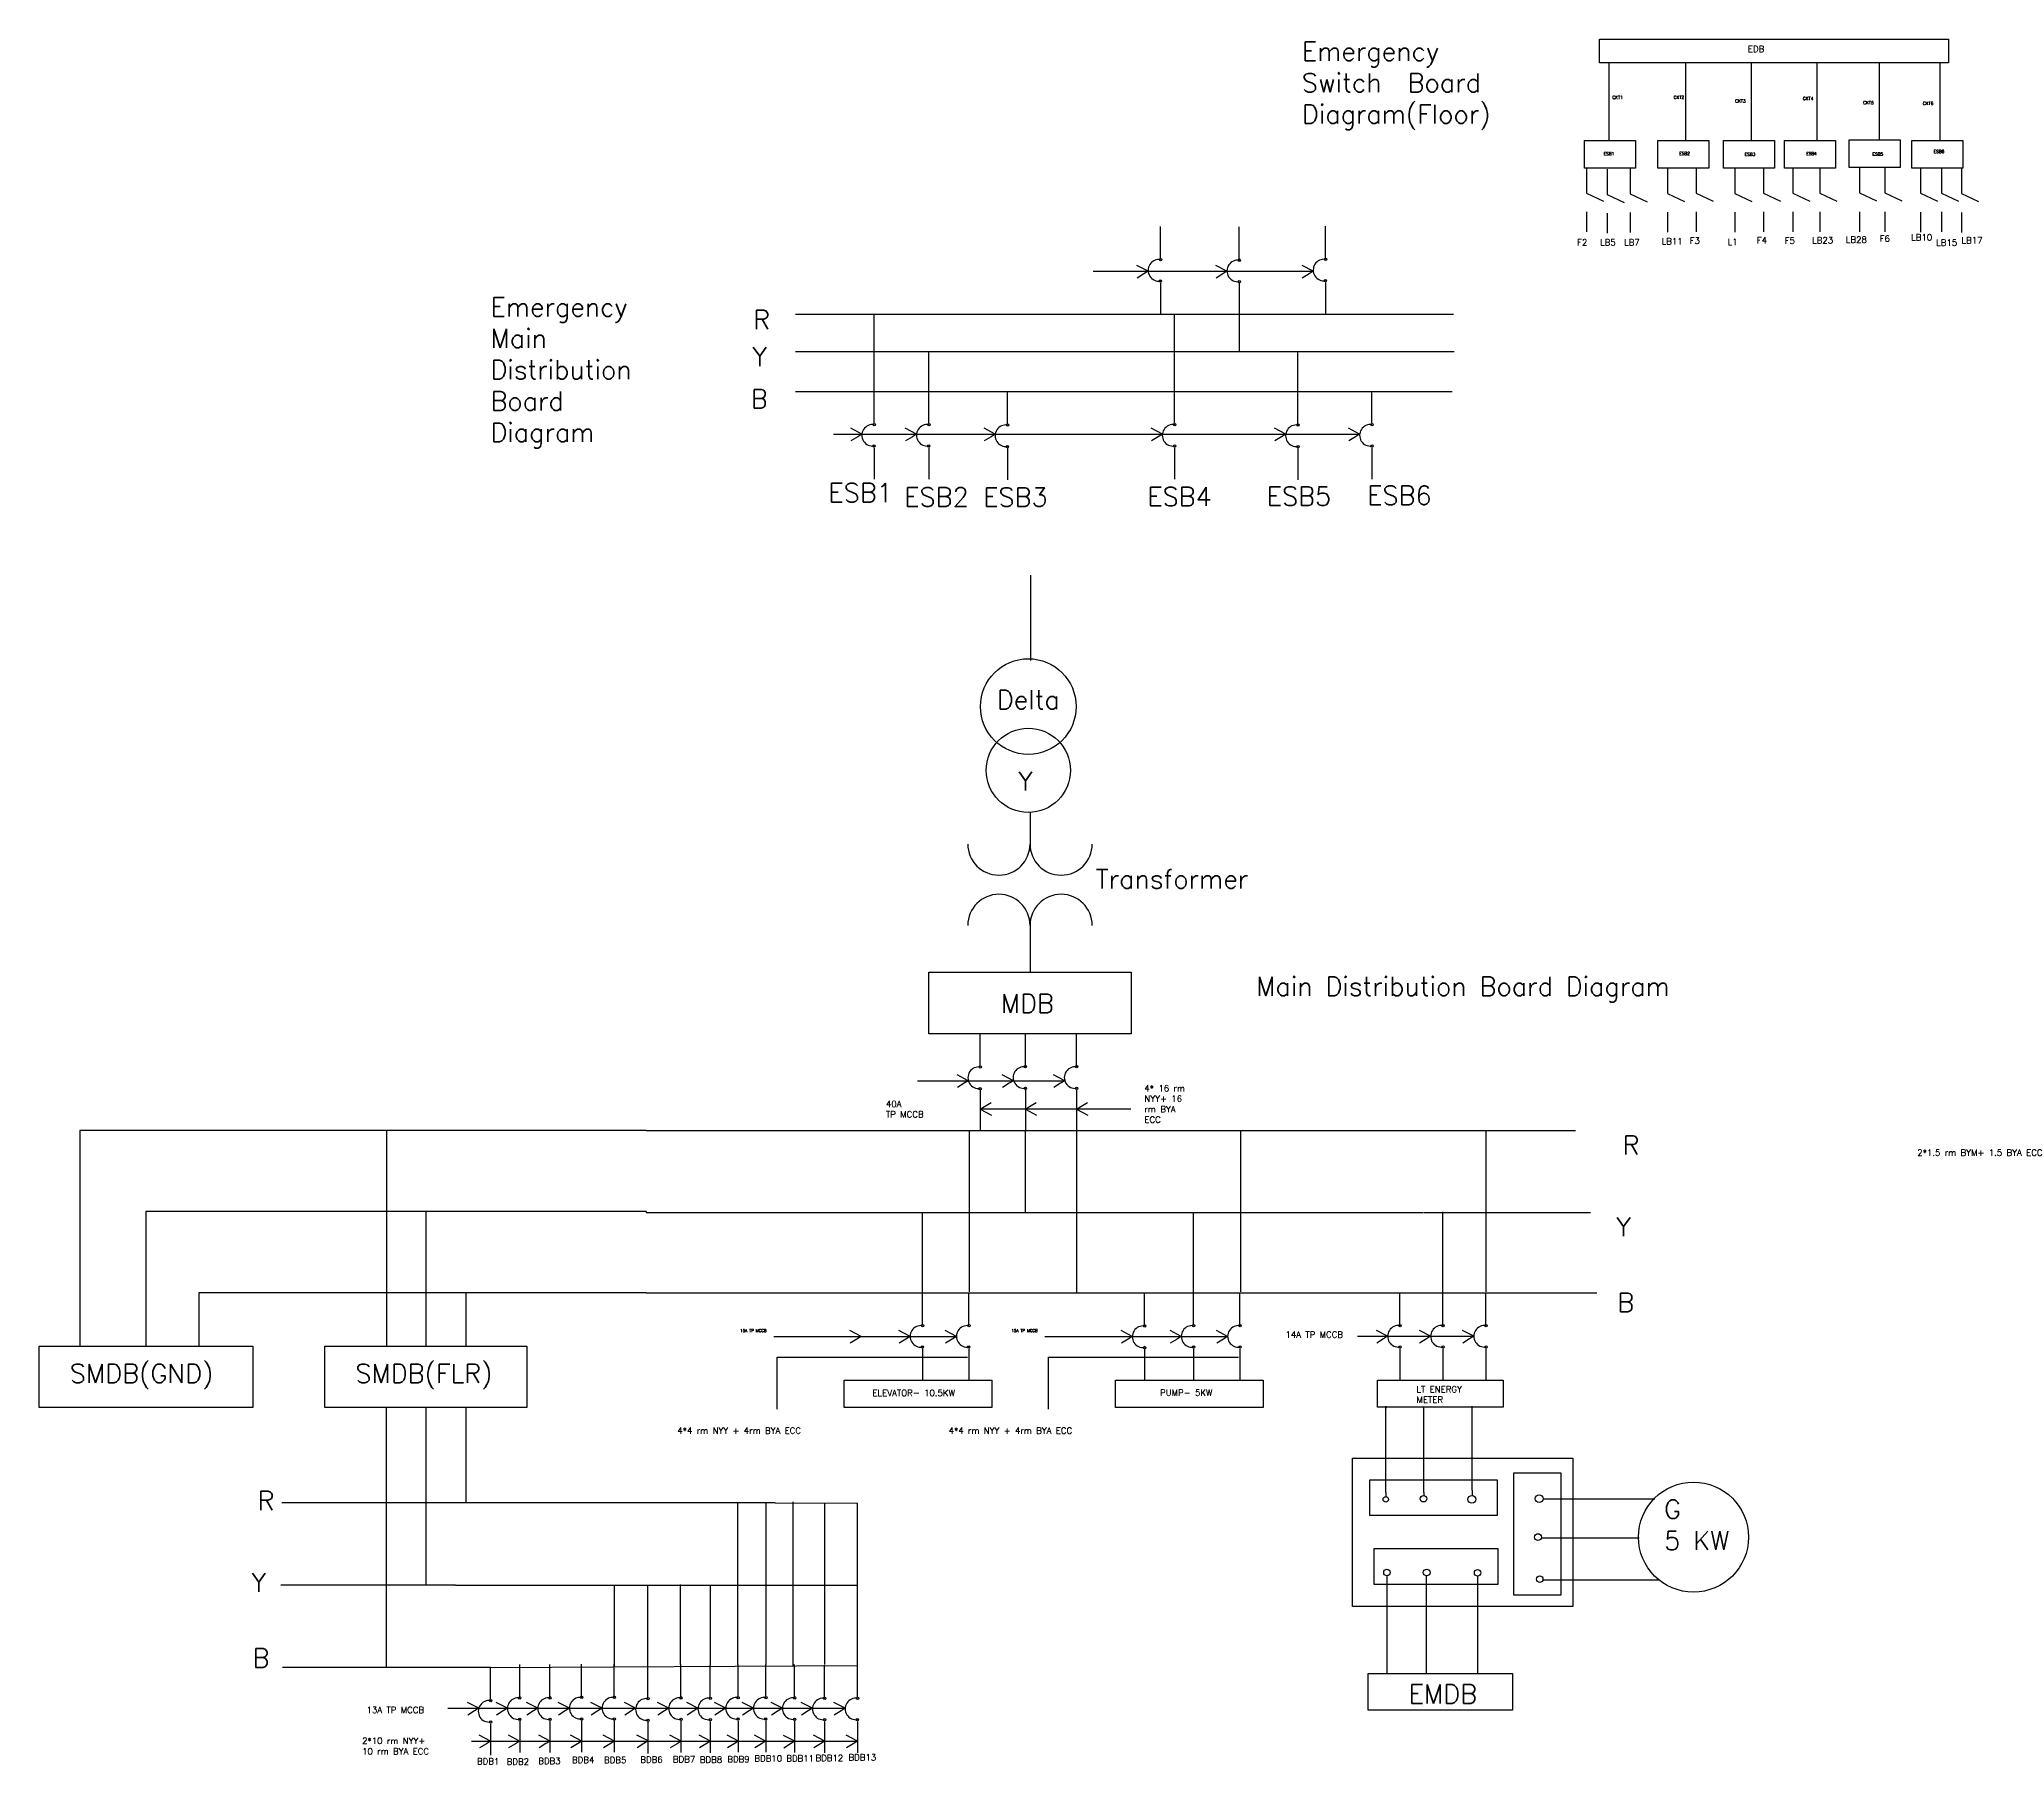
# Model space of a CAD drawing. Header units: inches. Extents: x -5358 to 9574, y -9596 to -60.
# Drawn here: x -5358 to 2163, y -7354 to -752 of the extents above; entities that cross this region are included whole.
import ezdxf

# ---------------------------------------------------------------- set-up
doc = ezdxf.new("R2010")
doc.units = ezdxf.units.IN
doc.header["$LTSCALE"] = 20
doc.header["$MEASUREMENT"] = 0
doc.layers.add('Switchboard', color=131, linetype='Continuous')
doc.styles.get("Standard").update_dxf_attribs({"font": 'simplex.shx', "height": 6})

# ---------------------------------------------------------------- blocks, each defined once
blk = doc.blocks.new('CB')
at = {"layer": 'Switchboard'}
for p, q in [((0, 0), (0, -48)), ((0, -48), (0, -96)), ((0, -96), (21.7, -106.3)), ((21.7, -106.3), (65.1, -126.7)), ((0, -168), (0, -172.5)), ((0, -172.5), (0, -244.5))]:
    blk.add_line(p, q, dxfattribs=at)
blk = doc.blocks.new('arc')
at = {"layer": 'Switchboard'}
for p, q in [((0, -122), (0, 0)), ((0, -215.5), (0, -336))]:
    blk.add_line(p, q, dxfattribs=at)
for centre in [(0.5, -127), (0, -209)]:
    blk.add_circle(centre, 4.5, dxfattribs=at)
blk.add_arc((-5.5, -168), 41.4, 81.65611, 277.64519, dxfattribs=at)
blk = doc.blocks.new('TICK')
at = {"layer": 'Switchboard'}
for p, q in [((0, 0), (-43.1, 22.5)), ((-16.1, -10), (-41.9, -26.1))]:
    blk.add_line(p, q, dxfattribs=at)
blk = doc.blocks.new('TICK2')
at = {"layer": 'Switchboard'}
blk.add_line((0, 0), (-16.1, -10), dxfattribs=at)
blk.add_blockref('TICK', (0, 0), dxfattribs=at)
blk = doc.blocks.new('_ArchTick')
at = {"color": 0, "linetype": 'ByBlock', "const_width": 0.15}
blk.add_lwpolyline([(-0.5, -0.5), (0.5, 0.5)], dxfattribs=at)

msp = doc.modelspace()

# ---------------------------------------------------------------- linework, layer by layer
at = {"layer": 'Switchboard'}
for p, q in [((648.5, -841.4), (648.5, -1136.5)), ((941.5, -841.4), (941.5, -1136.5)), ((1192.5, -841.4), (1192.5, -1139.5)), ((1444, -841.4), (1444, -1139.5)), ((1682, -841.4), (1682, -1136.5)), ((1914, -841.4), (1914, -1139.5)), ((-1324.8, -1639.4), (-483, -1639.4)), ((-2464.8, -1803.9), (53.7, -1803.9)), ((-2163.3, -2099.4), (-2163.3, -1803.9)), ((-1013.8, -2099.4), (-1013.8, -1803.9)), ((-766.3, -1803.9), (-766.3, -1945.9)), ((-2464.8, -1945.9), (56.7, -1945.9)), ((-1954.3, -2099.4), (-1954.3, -1945.9)), ((-541.9, -2100.9), (-541.9, -1945.9)), ((-2464.8, -2099.4), (48.7, -2099.4)), ((-2319.3, -2262.4), (-305.5, -2262.4)), ((-1564.9, -2802), (-1564.9, -3129)), ((-1566.9, -3709), (-1566.9, -3830.9)), ((-1566.9, -4142.3), (-1566.9, -4321.4)), ((-1997.1, -4736.4), (-1433.9, -4736.4)), ((-1181.6, -4845.4), (-1757.6, -4845.4)), ((-4029, -4926.9), (-5202.8, -4926.9)), ((-5202.8, -4926.9), (-5202.8, -5751.9)), ((-3035.1, -4926.9), (-4029, -4926.9)), ((-4029, -4926.9), (-4029, -5751.9)), ((-3035.1, -4926.9), (-111.1, -4926.9)), ((-1798.1, -5544.9), (-1798.1, -4928.9)), ((-1757.6, -4889.4), (-1757.6, -4926.9)), ((-1585.6, -4927.4), (-1585.6, -5238.4)), ((-1584.6, -4891.4), (-1584.6, -4926.9)), ((-1388.6, -4890.4), (-1388.6, -4926.9)), ((-1388.6, -4924.9), (-1388.6, -5547.4)), ((-760.6, -5544.9), (-760.6, -4928.9)), ((-118.6, -4927.4), (520.4, -4927.4)), ((178.4, -5543.9), (178.4, -4929.9)), ((-3878.6, -5237.6), (-4949.5, -5237.6)), ((-4949.5, -5237.6), (-4949.5, -5751.9)), ((-3035.1, -5237.6), (-3878.6, -5237.6)), ((-3878.6, -5237.6), (-3878.6, -5751.9)), ((-3035.1, -5237.6), (-3035.1, -5240.9)), ((-3035.1, -5240.9), (-61.1, -5240.9)), ((-1978.6, -5545.4), (-1978.6, -5241.4)), ((-941.1, -5545.4), (-941.1, -5241.4)), ((-58.1, -5240.4), (577.9, -5240.4)), ((12.4, -5545.4), (12.4, -5237.9)), ((-3725.5, -5548.4), (-4747.7, -5548.4)), ((-4747.7, -5548.4), (-4747.7, -5751.9)), ((-3035.1, -5548.4), (-3725.5, -5548.4)), ((-3725.5, -5548.4), (-3725.5, -5751.9)), ((-3035.1, -5548.4), (-45.1, -5548.4)), ((-44.1, -5547.9), (601.9, -5547.9)), ((-2547.1, -5714.9), (-1848.1, -5714.9)), ((-1509.6, -5714.9), (-810.6, -5714.9)), ((-314.1, -5714.4), (131, -5714.4)), ((-2534.1, -5992.9), (-2534.1, -5793.9)), ((-2534.1, -5793.9), (-1806.1, -5793.9)), ((-1496.6, -5992.9), (-1496.6, -5793.9)), ((-1496.6, -5793.9), (-768.6, -5793.9)), ((-4029, -6981.4), (-4029, -5987.4)), ((-3878.6, -5987.4), (-3878.6, -6666.9)), ((-3725.5, -5987.4), (-3725.5, -6351.9)), ((-205.6, -6311.9), (-205.6, -5981.9)), ((-205.6, -5981.9), (-205.6, -5989.9)), ((-60.1, -6311.9), (-60.1, -5984.4)), ((124.9, -6303.9), (124.9, -5981.9)), ((-205.6, -6311.9), (-205.6, -6327.9)), ((-60.1, -6311.9), (-60.1, -6323.4)), ((124.9, -6303.9), (124.9, -6323.4)), ((-3686, -6351.9), (-4430, -6351.9)), ((-2542, -6351.9), (-3686, -6351.9)), ((-2685, -6970.9), (-2685, -6351.9)), ((-2577, -6970.9), (-2577, -6351.9)), ((-2542, -6351.9), (-2226.5, -6352.4)), ((-2473, -6973.9), (-2473, -6348.4)), ((-2352.5, -6970.4), (-2352.5, -6351.9)), ((-2226.5, -6973.9), (-2226.5, -6352.4)), ((396.4, -6335.9), (824.4, -6335.9)), ((389.6, -6485.4), (763.9, -6485.4)), ((-3765, -6666.9), (-4433, -6666.9)), ((-3765, -6666.9), (-2226.5, -6666.9)), ((-3157, -6976.4), (-3157, -6669.9)), ((-3029, -6973.4), (-3029, -6666.9)), ((-2904.5, -6970.4), (-2904.5, -6663.9)), ((-2789, -6973.4), (-2789, -6666.9)), ((-201.6, -6630.9), (-201.6, -7002.9)), ((-49.6, -7005.4), (-49.6, -6631.4)), ((146.4, -7005.4), (146.4, -6631.9)), ((395.5, -6646.9), (841.9, -6646.9)), ((-3631, -6981.4), (-4427, -6981.4)), ((-3631, -6981.4), (-2226.5, -6973.9)), ((-3795, -7137.9), (-2273.9, -7137.9)), ((-3704.5, -7263.9), (-2224.5, -7263.9))]:
    msp.add_line(p, q, dxfattribs=at)
for points in [[(612.1, -751.8), (1947.6, -751.8), (1947.6, -841.4), (612.1, -841.4)], [(554.5, -1139), (749.5, -1139), (749.5, -1244.5), (554.5, -1244.5)], [(835.5, -1139), (1030.5, -1139), (1030.5, -1244.5), (835.5, -1244.5)], [(1086.5, -1139), (1281.5, -1139), (1281.5, -1244.5), (1086.5, -1244.5)], [(1320, -1139), (1515, -1139), (1515, -1244.5), (1320, -1244.5)], [(1568, -1136.5), (1763, -1136.5), (1763, -1242), (1568, -1242)], [(1807.5, -1139), (2002.5, -1139), (2002.5, -1244.5), (1807.5, -1244.5)], [(-1953.6, -4321.4), (-1180.1, -4321.4), (-1180.1, -4556.9), (-1953.6, -4556.9)], [(-5357.7, -5751.9), (-4541.2, -5751.9), (-4541.2, -5987.4), (-5357.7, -5987.4)], [(-4265.4, -5751.9), (-3491.9, -5751.9), (-3491.9, -5987.4), (-4265.4, -5987.4)], [(-2277.6, -5882.9), (-1712.6, -5882.9), (-1712.6, -5986.4), (-2277.6, -5986.4)], [(-1240.1, -5882.9), (-675.1, -5882.9), (-675.1, -5986.4), (-1240.1, -5986.4)], [(-237.6, -5882.4), (243.9, -5882.4), (243.9, -5985.4), (-237.6, -5985.4)], [(-333.1, -6181.4), (510.4, -6181.4), (510.4, -6748.9), (-333.1, -6748.9)], [(284.4, -6237.4), (464.9, -6237.4), (464.9, -6704.9), (284.4, -6704.9)], [(-267.1, -6263.4), (220.9, -6263.4), (220.9, -6400.4), (-267.1, -6400.4)], [(-249.6, -6526.9), (223.4, -6526.9), (223.4, -6663.9), (-249.6, -6663.9)], [(-273.1, -7005.4), (278.9, -7005.4), (278.9, -7145.4), (-273.1, -7145.4)]]:
    msp.add_lwpolyline(points, close=True, dxfattribs=at)
for points in [[(-1804.8, -3830.9, 1), (-1566.9, -3830.9, 1), (-1328.9, -3830.9)], [(-1328.9, -4142.3, 1), (-1566.9, -4142.3, 1), (-1804.8, -4142.3)]]:
    msp.add_lwpolyline(points, format="xyb", dxfattribs=at)
for centre, radius in [((-1573.4, -3305), 183), ((-1573.4, -3549), 161), ((971.9, -6482.9), 210.5), ((-205.6, -6338.4), 10.5), ((-61.1, -6335.9), 12.5), ((123.9, -6338.4), 15), ((381.4, -6335.9), 15), ((376.9, -6482.9), 13), ((-201.1, -6618.4), 12.5), ((-49.1, -6618.4), 13), ((145.9, -6619.4), 12.5), ((383.4, -6643.9), 12.5)]:
    msp.add_circle(centre, radius, dxfattribs=at)

# ---------------------------------------------------------------- block references
for name, p in [('CB', (562, -1244.5)), ('CB', (642, -1249)), ('CB', (729, -1246.5)), ('CB', (872, -1245.5)), ('CB', (982, -1244.5)), ('CB', (1130.5, -1245.5)), ('CB', (1239.5, -1244.5)), ('CB', (1352.5, -1244.5)), ('CB', (1455.5, -1244.5)), ('CB', (1607.5, -1243.5)), ('CB', (1703.5, -1243.5)), ('CB', (1840.5, -1245)), ('CB', (1921, -1244.5)), ('CB', (1997.5, -1246)), ('arc', (-1067.8, -1467.9)), ('arc', (-766.3, -1469.9)), ('arc', (-436.3, -1466.9)), ('TICK2', (-1114.6, -1639.4)), ('TICK2', (-813.2, -1639.4)), ('TICK2', (-483, -1639.4)), ('arc', (-2163.3, -2098.9)), ('arc', (-1954.3, -2098.9)), ('arc', (-1653.4, -2100.9)), ('arc', (-1013.8, -2098.9)), ('arc', (-541.9, -2100.9)), ('arc', (-258.8, -2098.9)), ('TICK2', (-2210, -2262.4)), ('TICK2', (-2001, -2262.4)), ('TICK2', (-1699.8, -2262.4)), ('_ArchTick', (-1466.3, -2245.4)), ('TICK2', (-1060.5, -2262.4)), ('TICK2', (-588.3, -2262.4)), ('TICK2', (-305.5, -2262.4)), ('arc', (-1757.6, -4557.4)), ('arc', (-1584.7, -4556.4)), ('arc', (-1388.7, -4556.4)), ('TICK2', (-1803, -4736.4)), ('TICK2', (-1629.9, -4736.4)), ('TICK2', (-1433.9, -4736.4)), ('arc', (-1978.7, -5546.9)), ('arc', (-1801.2, -5546.9)), ('arc', (-1128.6, -5548.4)), ('arc', (-941.2, -5546.9)), ('arc', (-763.7, -5546.9)), ('arc', (-151.6, -5546.4)), ('arc', (12.9, -5546.4)), ('arc', (177.9, -5546.4)), ('TICK2', (-2213, -5714.9)), ('TICK2', (-2025.6, -5714.9)), ('TICK2', (-1848.1, -5714.9)), ('TICK2', (-1175.5, -5714.9)), ('TICK2', (-988.1, -5714.9)), ('TICK2', (-810.6, -5714.9)), ('TICK2', (-198.5, -5714.4)), ('TICK2', (-34, -5714.4)), ('TICK2', (131, -5714.4)), ('arc', (-3631, -6981.4)), ('arc', (-3519.6, -6970.9)), ('arc', (-3403.6, -6970.9)), ('arc', (-3282.6, -6969.4)), ('arc', (-3157.6, -6969.4)), ('arc', (-3029.1, -6974.4)), ('arc', (-2902.6, -6970.9)), ('arc', (-2790.6, -6972.4)), ('arc', (-2684.1, -6969.9)), ('arc', (-2578.1, -6969.9)), ('arc', (-2467.6, -6970.9)), ('arc', (-2352.6, -6972.4)), ('arc', (-2227.1, -6972.4)), ('TICK2', (-3676.3, -7137.9)), ('TICK2', (-3566.5, -7137.9)), ('TICK2', (-3450.5, -7137.9)), ('TICK2', (-3329.5, -7137.9)), ('TICK2', (-3204.5, -7137.9)), ('TICK2', (-3075.8, -7137.9)), ('TICK2', (-2949.5, -7137.9)), ('TICK2', (-2837.4, -7137.9)), ('TICK2', (-2731, -7137.9)), ('TICK2', (-2625, -7137.9)), ('TICK2', (-2514.5, -7137.9)), ('TICK2', (-2399.4, -7137.9)), ('TICK2', (-2273.9, -7137.9)), ('TICK2', (-3631, -7263.4)), ('TICK2', (-3519.9, -7263.7)), ('TICK2', (-3402.9, -7263.2)), ('TICK2', (-3281.9, -7263.7)), ('TICK2', (-3156.9, -7263.7)), ('TICK2', (-3027.9, -7262.7)), ('TICK2', (-2901.4, -7263.7)), ('TICK2', (-2789.9, -7263.7)), ('TICK2', (-2682.4, -7263.7)), ('TICK2', (-2578.4, -7263.7)), ('TICK2', (-2466.9, -7264.2)), ('TICK2', (-2351.9, -7263.7)), ('TICK2', (-2226.9, -7263.7))]:
    msp.add_blockref(name, p, dxfattribs=at)
at = {"layer": 'Switchboard', "rotation": 180}
for p in [(-1757.6, -4845.4), (-1584.7, -4845.4), (-1388.7, -4845.4)]:
    msp.add_blockref('TICK2', p, dxfattribs=at)

# ---------------------------------------------------------------- texts
at = {"layer": 'Switchboard', "attachment_point": 1}
for s, insert, char_height, width in [('Emergency Switch  Board Diagram(Floor)', (-526.5, -762), 72, 891.911), ('EDB', (1180, -776.5), 24, 44.121), ('CKT1', (661.6, -968.2), 12, 58.235), ('CKT2', (896, -967.5), 12, 58.235), ('CKT4', (1390.2, -972.2), 12, 58.235), ('CKT3', (1131.2, -981.6), 12, 58.235), ('CKT5', (1621.4, -987.9), 12, 58.235), ('CKT6', (1849.7, -991), 12, 58.235), ('ESB1', (628, -1183.5), 12, 70.235), ('ESB2', (917, -1182.5), 12, 70.235), ('ESB3', (1167.5, -1186), 12, 70.235), ('ESB4', (1403, -1183), 12, 70.235), ('ESB5', (1656.5, -1185), 12, 70.235), ('ESB6', (1890.5, -1175), 12, 70.235), ('F6', (1684.5, -1502), 24, 44.121), ('LB10', (1805, -1497.5), 24, 44.121), ('F2', (526.5, -1517), 24, 44.121), ('LB5', (614.5, -1517), 24, 44.121), ('LB7', (706.5, -1517), 24, 44.121), ('LB11', (850, -1512.5), 24, 44.121), ('F3', (957, -1510.5), 24, 44.121), ('L1', (1102.5, -1515), 24, 44.121), ('F4', (1214, -1508.5), 24, 44.121), ('F5', (1321, -1510.5), 24, 44.121), ('LB23', (1426, -1508.5), 24, 44.121), ('LB28', (1555, -1506.5), 24, 44.121), ('LB15', (1900.5, -1518), 24, 44.121), ('LB17', (1997.5, -1508.5), 24, 44.121), ('Emergency Main Distribution Board Diagram', (-3631.3, -1739.9), 72, 588), ('R', (-2625.8, -1788.4), 72, 186.5), ('Y', (-2628.8, -1930.4), 72, 186.5), ('B', (-2635.3, -2091.4), 72, 186.5), ('ESB1', (-2338.3, -2450.4), 72, 186.5), ('ESB2', (-2048.1, -2466.8), 72, 186.5), ('ESB3', (-1746.3, -2467.4), 72, 186.5), ('ESB4', (-1118.1, -2465.4), 72, 186.5), ('ESB5', (-661.3, -2463.9), 72, 186.5), ('ESB6', (-276.8, -2460.9), 72, 186.5), ('Delta', (-1693.6, -3242.7), 72, 366), ('Y', (-1612, -3554.5), 72, 366), ('Transformer', (-1315, -3929), 72, 366), ('Main Distribution Board Diagram', (-701.6, -4339.4), 72, 1880.345), ('\\PMDB', (-1678.7, -4284.8), 72, 366), ('4* 16 rm NYY+ 16 rm BYA ECC', (-1129.1, -4753.4), 24, 202.5), ('40A \\PTP MCCB', (-2118.1, -4813.4), 24, 466), ('R', (700.4, -4946.9), 72, 476), ('2*1.5 rm BYM+ 1.5 BYA ECC', (1828.2, -4999.7), 24, 490), ('Y', (676.9, -5259.9), 72, 218.5), ('B', (680.7, -5549), 72, 174.5), ('15A TP MCCB', (-2675.5, -5687.2), 10.927, 870.49), ('15A TP MCCB', (-1638, -5687.2), 10.927, 870.49), ('14A TP MCCB', (-589.4, -5695.8), 24, 333), ('\\PSMDB(GND)', (-5240.8, -5700.7), 72, 366), ('\\PSMDB(FLR)', (-4148.5, -5700.7), 72, 366), ('ELEVATOR- 10.5KW', (-2169.7, -5919), 24, 372.001), ('PUMP- 5KW', (-1069.3, -5918.3), 24, 239.919), ('LT ENERGY METER', (-88.1, -5905.1), 24, 239), ('4*4 rm NYY + 4rm BYA ECC', (-2916.1, -6063.4), 24, 626.5), ('4*4 rm NYY + 4rm BYA ECC', (-1878.6, -6063.4), 24, 626.5), ('R', (-4522, -6307.4), 72, 476), ('G\\P5 KW', (859.6, -6340.1), 72, 366), ('Y', (-4545.5, -6620.4), 72, 218.5), ('B', (-4541.6, -6909.5), 72, 174.5), ('EMDB', (-118.1, -7047.4), 72, 480.5), ('13A TP MCCB', (-4105.5, -7132.2), 24, 384), ('2*10 rm NYY+ 10 rm BYA ECC', (-4122.5, -7250.4), 24, 315), ('BDB1', (-3683, -7328.9), 24, 87.5), ('BDB2', (-3569.2, -7329.7), 24, 87.5), ('BDB3', (-3448.4, -7327.7), 24, 87.5), ('BDB4', (-3319.5, -7323.3), 24, 87.5), ('BDB5', (-3196.7, -7324.1), 24, 87.5), ('BDB6', (-3057.9, -7322.2), 24, 87.5), ('BDB7', (-2933.4, -7320.7), 24, 87.5), ('BDB8', (-2830.2, -7322.6), 24, 87.5), ('BDB9', (-2725.2, -7320.6), 24, 87.5), ('BDB10', (-2621.4, -7317.9), 24, 87.5), ('BDB11', (-2499.4, -7317.8), 24, 87.5), ('BDB12', (-2387.6, -7316.6), 24, 87.5), ('BDB13', (-2261.4, -7314), 24, 87.5)]:
    msp.add_mtext(s, dxfattribs=dict(at, insert=insert, char_height=char_height, width=width))

doc.saveas('drawing.dxf')
